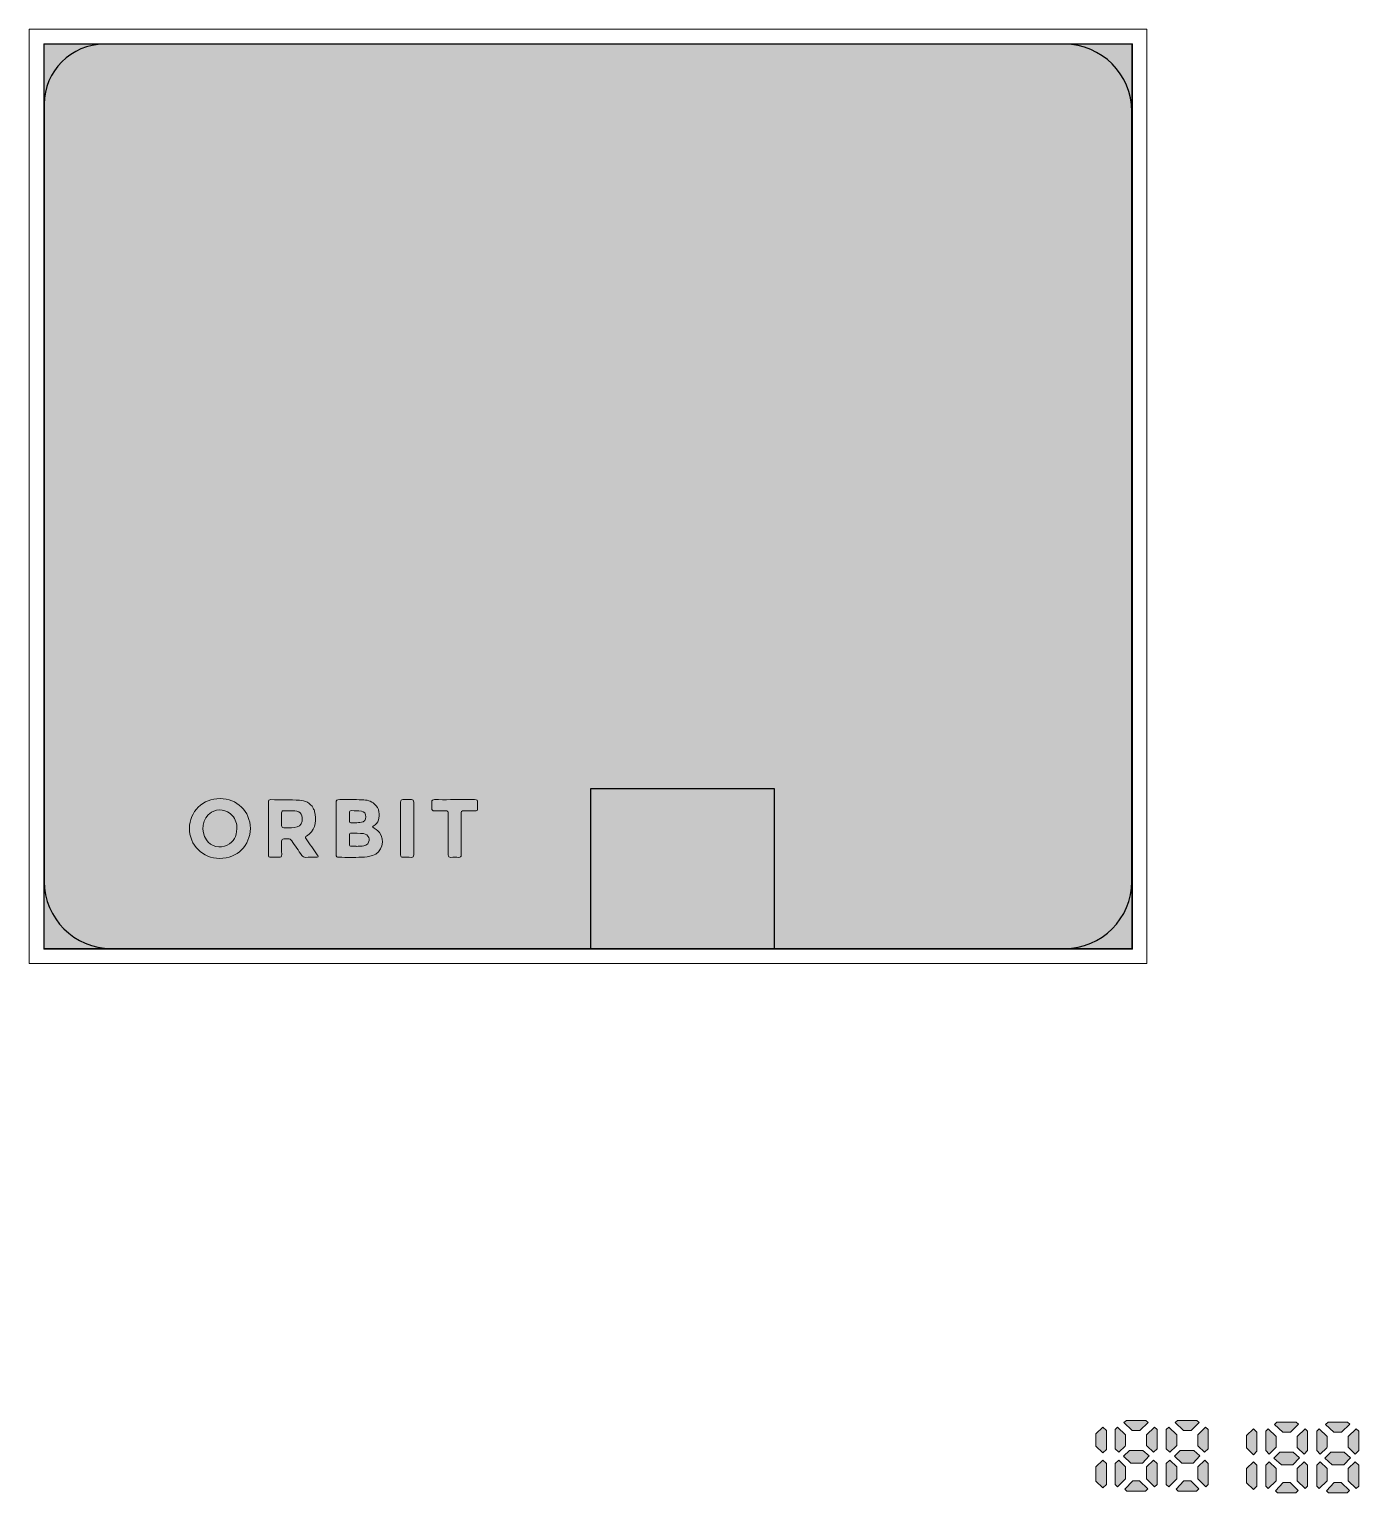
# Model space of a CAD drawing. Header units: millimetres. Extents: x -366 to 289, y -244 to 75.
# Drawn here: x -366.3 to -286.6, y -209 to -121.3 of the extents above; entities that cross this region are included whole.
import ezdxf

# ---------------------------------------------------------------- set-up
doc = ezdxf.new("R2010")
doc.units = ezdxf.units.MM
doc.header["$MEASUREMENT"] = 0
doc.layers.add('_U+56FE_U+5C42 1', color=7, linetype='Continuous')

# ---------------------------------------------------------------- blocks, each defined once
blk = doc.blocks.new('block 54')
at = {"layer": '_U+56FE_U+5C42 1', "true_color": 0xffffff}
h = blk.add_hatch(color=7, dxfattribs=at)
h.dxf.hatch_style = 2
h.paths.add_polyline_path([(-365.425, -122.133), (-300.184, -122.133), (-300.184, -176.41), (-365.425, -176.41)])
at = {"layer": '_U+56FE_U+5C42 1', "lineweight": 0}
for points in [[(-365.425, -122.133), (-300.184, -122.133), (-300.184, -176.41), (-365.425, -176.41), (-365.425, -122.133)], [(-365.389, -176.374), (-300.22, -176.374), (-300.22, -122.169), (-365.389, -122.169), (-365.389, -176.374)]]:
    blk.add_lwpolyline(points, dxfattribs=at)
at = {"layer": '_U+56FE_U+5C42 1', "color": 1, "lineweight": 25, "true_color": 0xff1515}
blk.add_open_spline([(-361.794, -122.169), (-361.794, -122.169), (-304.245, -122.169), (-304.245, -122.169), (-302.022, -122.169), (-300.22, -123.971), (-300.22, -126.194), (-300.22, -126.194), (-300.22, -172.348), (-300.22, -172.348), (-300.22, -174.572), (-302.022, -176.374), (-304.245, -176.374), (-304.245, -176.374), (-321.642, -176.374), (-321.642, -176.374), (-321.642, -176.374), (-321.642, -166.776), (-321.642, -166.776), (-321.642, -166.776), (-332.629, -166.776), (-332.629, -166.776), (-332.629, -166.776), (-332.629, -176.374), (-332.629, -176.374), (-332.629, -176.374), (-361.363, -176.374), (-361.363, -176.374), (-363.586, -176.374), (-365.389, -174.572), (-365.389, -172.348), (-365.389, -172.348), (-365.389, -125.763), (-365.389, -125.763), (-365.389, -123.778), (-363.779, -122.169), (-361.794, -122.169)], degree=3, knots=[0, 0, 0, 0, 1, 1, 1, 2, 2, 2, 3, 3, 3, 4, 4, 4, 5, 5, 5, 6, 6, 6, 7, 7, 7, 8, 8, 8, 9, 9, 9, 10, 10, 10, 11, 11, 11, 12, 12, 12, 12], dxfattribs=at)
blk = doc.blocks.new('block 53')
at = {"layer": '_U+56FE_U+5C42 1', "lineweight": 0}
blk.add_lwpolyline([(-366.287, -177.273), (-299.321, -177.273), (-299.321, -121.27), (-366.287, -121.27), (-366.287, -177.273)], dxfattribs=at)
at = {"layer": '_U+56FE_U+5C42 1'}
blk.add_blockref('block 54', (0, 0), dxfattribs=at)
blk = doc.blocks.new('block 52')
at = {"layer": '_U+56FE_U+5C42 1'}
blk.add_blockref('block 53', (0, 0), dxfattribs=at)
blk = doc.blocks.new('block 51')
at = {"layer": '_U+56FE_U+5C42 1', "lineweight": 0}
blk.add_open_spline([(-361.794, -122.169), (-361.794, -122.169), (-304.245, -122.169), (-304.245, -122.169), (-302.022, -122.169), (-300.22, -123.971), (-300.22, -126.194), (-300.22, -126.194), (-300.22, -172.348), (-300.22, -172.348), (-300.22, -174.572), (-302.022, -176.374), (-304.245, -176.374), (-304.245, -176.374), (-321.642, -176.374), (-321.642, -176.374), (-321.642, -176.374), (-321.642, -166.776), (-321.642, -166.776), (-321.642, -166.776), (-332.629, -166.776), (-332.629, -166.776), (-332.629, -166.776), (-332.629, -176.374), (-332.629, -176.374), (-332.629, -176.374), (-361.363, -176.374), (-361.363, -176.374), (-363.586, -176.374), (-365.389, -174.572), (-365.389, -172.348), (-365.389, -172.348), (-365.389, -125.763), (-365.389, -125.763), (-365.389, -123.778), (-363.779, -122.169), (-361.794, -122.169)], degree=3, knots=[0, 0, 0, 0, 1, 1, 1, 2, 2, 2, 3, 3, 3, 4, 4, 4, 5, 5, 5, 6, 6, 6, 7, 7, 7, 8, 8, 8, 9, 9, 9, 10, 10, 10, 11, 11, 11, 12, 12, 12, 12], dxfattribs=at)
at = {"layer": '_U+56FE_U+5C42 1'}
blk.add_blockref('block 52', (0, 0), dxfattribs=at)
blk = doc.blocks.new('block 55')
at = {"layer": '_U+56FE_U+5C42 1', "lineweight": 0}
for points, knots in [([(-354.856, -167.388), (-353.861, -167.36), (-353.036, -168.169), (-353.04, -169.174), (-353.045, -170.195), (-353.837, -170.969), (-354.871, -170.969), (-355.901, -170.968), (-356.693, -170.183), (-356.692, -169.152), (-356.692, -168.192), (-355.879, -167.349), (-354.856, -167.388)], [0, 0, 0, 0, 1, 1, 1, 2, 2, 2, 3, 3, 3, 4, 4, 4, 4]), ([(-351.956, -169.167), (-351.956, -168.65), (-351.955, -168.132), (-351.958, -167.615), (-351.959, -167.505), (-351.922, -167.446), (-351.806, -167.448), (-351.234, -167.457), (-350.66, -167.445), (-350.09, -167.483), (-349.757, -167.506), (-349.447, -167.638), (-349.271, -167.962), (-349.237, -168.025), (-349.206, -168.092), (-349.19, -168.161), (-349.082, -168.616), (-349.114, -169.199), (-349.494, -169.5), (-349.547, -169.542), (-349.602, -169.582), (-349.662, -169.613), (-349.755, -169.661), (-349.756, -169.72), (-349.701, -169.797), (-349.476, -170.113), (-349.25, -170.43), (-349.027, -170.748), (-349.003, -170.782), (-348.997, -170.829), (-348.983, -170.871), (-349.022, -170.882), (-349.06, -170.902), (-349.099, -170.903), (-349.311, -170.907), (-349.524, -170.902), (-349.735, -170.908), (-349.836, -170.911), (-349.903, -170.872), (-349.958, -170.792), (-350.158, -170.499), (-350.362, -170.208), (-350.562, -169.915), (-350.615, -169.838), (-350.678, -169.797), (-350.774, -169.803), (-350.858, -169.809), (-350.944, -169.809), (-351.028, -169.804), (-351.128, -169.798), (-351.165, -169.843), (-351.164, -169.939), (-351.162, -170.206), (-351.169, -170.473), (-351.162, -170.74), (-351.159, -170.865), (-351.211, -170.908), (-351.327, -170.906), (-351.48, -170.903), (-351.632, -170.906), (-351.785, -170.905), (-351.927, -170.905), (-351.955, -170.878), (-351.955, -170.732), (-351.956, -170.211), (-351.956, -169.689), (-351.956, -169.167), (-351.956, -169.167), (-351.956, -169.167), (-351.956, -169.167)], [0, 0, 0, 0, 1, 1, 1, 2, 2, 2, 3, 3, 3, 4, 4, 4, 5, 5, 5, 6, 6, 6, 7, 7, 7, 8, 8, 8, 9, 9, 9, 10, 10, 10, 11, 11, 11, 12, 12, 12, 13, 13, 13, 14, 14, 14, 15, 15, 15, 16, 16, 16, 17, 17, 17, 18, 18, 18, 19, 19, 19, 20, 20, 20, 21, 21, 21, 22, 22, 22, 23, 23, 23, 23]), ([(-345.724, -169.081), (-345.576, -169.197), (-345.418, -169.286), (-345.305, -169.415), (-344.926, -169.849), (-345.158, -170.642), (-345.711, -170.802), (-345.924, -170.864), (-346.151, -170.893), (-346.373, -170.901), (-346.822, -170.916), (-347.272, -170.906), (-347.721, -170.905), (-347.873, -170.905), (-347.898, -170.881), (-347.899, -170.727), (-347.9, -169.704), (-347.901, -168.682), (-347.9, -167.659), (-347.9, -167.459), (-347.884, -167.446), (-347.679, -167.447), (-347.233, -167.448), (-346.788, -167.446), (-346.342, -167.455), (-346.067, -167.46), (-345.805, -167.523), (-345.592, -167.716), (-345.456, -167.84), (-345.366, -167.989), (-345.338, -168.171), (-345.282, -168.528), (-345.346, -168.839), (-345.68, -169.043), (-345.697, -169.054), (-345.711, -169.07), (-345.724, -169.081)], [0, 0, 0, 0, 1, 1, 1, 2, 2, 2, 3, 3, 3, 4, 4, 4, 5, 5, 5, 6, 6, 6, 7, 7, 7, 8, 8, 8, 9, 9, 9, 10, 10, 10, 11, 11, 11, 12, 12, 12, 12]), ([(-343.251, -169.176), (-343.251, -169.702), (-343.253, -170.227), (-343.249, -170.753), (-343.248, -170.863), (-343.286, -170.909), (-343.395, -170.907), (-343.56, -170.904), (-343.726, -170.905), (-343.891, -170.906), (-343.987, -170.906), (-344.037, -170.873), (-344.036, -170.764), (-344.033, -169.708), (-344.034, -168.653), (-344.036, -167.597), (-344.036, -167.493), (-343.994, -167.449), (-343.895, -167.449), (-343.725, -167.45), (-343.556, -167.449), (-343.386, -167.449), (-343.286, -167.449), (-343.248, -167.494), (-343.249, -167.599), (-343.254, -168.125), (-343.251, -168.65), (-343.251, -169.176)], [0, 0, 0, 0, 1, 1, 1, 2, 2, 2, 3, 3, 3, 4, 4, 4, 5, 5, 5, 6, 6, 6, 7, 7, 7, 8, 8, 8, 9, 9, 9, 9]), ([(-340.407, -169.523), (-340.407, -169.934), (-340.41, -170.346), (-340.406, -170.757), (-340.404, -170.867), (-340.442, -170.911), (-340.553, -170.907), (-340.709, -170.902), (-340.867, -170.902), (-341.023, -170.907), (-341.136, -170.911), (-341.18, -170.871), (-341.18, -170.752), (-341.176, -169.942), (-341.179, -169.132), (-341.18, -168.322), (-341.18, -168.136), (-341.193, -168.123), (-341.384, -168.122), (-341.592, -168.122), (-341.8, -168.12), (-342.008, -168.123), (-342.12, -168.124), (-342.171, -168.077), (-342.166, -167.962), (-342.161, -167.843), (-342.158, -167.724), (-342.166, -167.606), (-342.174, -167.477), (-342.113, -167.449), (-341.998, -167.449), (-341.358, -167.452), (-340.717, -167.449), (-340.077, -167.448), (-339.92, -167.448), (-339.763, -167.448), (-339.606, -167.45), (-339.435, -167.451), (-339.423, -167.463), (-339.422, -167.628), (-339.421, -167.734), (-339.42, -167.84), (-339.42, -167.946), (-339.421, -168.095), (-339.447, -168.122), (-339.6, -168.123), (-339.799, -168.124), (-339.998, -168.121), (-340.198, -168.123), (-340.405, -168.124), (-340.407, -168.127), (-340.407, -168.34), (-340.407, -168.734), (-340.407, -169.129), (-340.407, -169.523), (-340.407, -169.523), (-340.407, -169.523), (-340.407, -169.523)], [0, 0, 0, 0, 1, 1, 1, 2, 2, 2, 3, 3, 3, 4, 4, 4, 5, 5, 5, 6, 6, 6, 7, 7, 7, 8, 8, 8, 9, 9, 9, 10, 10, 10, 11, 11, 11, 12, 12, 12, 13, 13, 13, 14, 14, 14, 15, 15, 15, 16, 16, 16, 17, 17, 17, 18, 18, 18, 19, 19, 19, 19]), ([(-353.848, -169.208), (-353.833, -168.901), (-353.926, -168.633), (-354.126, -168.4), (-354.449, -168.022), (-354.995, -167.975), (-355.37, -168.204), (-355.936, -168.548), (-356.03, -169.365), (-355.676, -169.862), (-355.389, -170.266), (-354.862, -170.402), (-354.425, -170.177), (-354.035, -169.976), (-353.859, -169.638), (-353.848, -169.208)], [0, 0, 0, 0, 1, 1, 1, 2, 2, 2, 3, 3, 3, 4, 4, 4, 5, 5, 5, 5]), ([(-351.164, -168.626), (-351.164, -168.626), (-351.165, -168.626), (-351.165, -168.626), (-351.165, -168.749), (-351.162, -168.872), (-351.166, -168.995), (-351.169, -169.09), (-351.134, -169.136), (-351.034, -169.133), (-350.83, -169.127), (-350.626, -169.14), (-350.424, -169.121), (-350.138, -169.094), (-349.991, -168.998), (-349.94, -168.73), (-349.885, -168.436), (-349.997, -168.126), (-350.377, -168.125), (-350.601, -168.125), (-350.826, -168.121), (-351.05, -168.115), (-351.135, -168.113), (-351.164, -168.156), (-351.164, -168.232), (-351.164, -168.363), (-351.164, -168.495), (-351.164, -168.626)], [0, 0, 0, 0, 1, 1, 1, 2, 2, 2, 3, 3, 3, 4, 4, 4, 5, 5, 5, 6, 6, 6, 7, 7, 7, 8, 8, 8, 9, 9, 9, 9]), ([(-346.743, -168.837), (-346.743, -168.838), (-346.742, -168.839), (-346.742, -168.841), (-346.624, -168.83), (-346.505, -168.826), (-346.389, -168.807), (-346.214, -168.78), (-346.116, -168.657), (-346.116, -168.48), (-346.116, -168.293), (-346.213, -168.155), (-346.386, -168.135), (-346.578, -168.113), (-346.774, -168.115), (-346.968, -168.104), (-347.066, -168.099), (-347.107, -168.147), (-347.106, -168.241), (-347.106, -168.385), (-347.108, -168.529), (-347.106, -168.672), (-347.104, -168.82), (-347.086, -168.836), (-346.933, -168.837), (-346.87, -168.837), (-346.806, -168.837), (-346.743, -168.837)], [0, 0, 0, 0, 1, 1, 1, 2, 2, 2, 3, 3, 3, 4, 4, 4, 5, 5, 5, 6, 6, 6, 7, 7, 7, 8, 8, 8, 9, 9, 9, 9]), ([(-346.691, -170.242), (-346.691, -170.245), (-346.69, -170.248), (-346.69, -170.251), (-346.538, -170.239), (-346.384, -170.24), (-346.235, -170.212), (-346.154, -170.197), (-346.062, -170.15), (-346.009, -170.088), (-345.81, -169.855), (-345.947, -169.522), (-346.262, -169.486), (-346.505, -169.458), (-346.753, -169.467), (-346.999, -169.46), (-347.074, -169.458), (-347.106, -169.499), (-347.106, -169.571), (-347.106, -169.757), (-347.106, -169.944), (-347.105, -170.13), (-347.104, -170.21), (-347.062, -170.244), (-346.984, -170.242), (-346.886, -170.24), (-346.788, -170.242), (-346.691, -170.242)], [0, 0, 0, 0, 1, 1, 1, 2, 2, 2, 3, 3, 3, 4, 4, 4, 5, 5, 5, 6, 6, 6, 7, 7, 7, 8, 8, 8, 9, 9, 9, 9])]:
    blk.add_open_spline(points, degree=3, knots=knots, dxfattribs=at)
blk = doc.blocks.new('block 50')
at = {"layer": '_U+56FE_U+5C42 1'}
for name in ['block 51', 'block 55']:
    blk.add_blockref(name, (0, 0), dxfattribs=at)

msp = doc.modelspace()

# ---------------------------------------------------------------- hatches: boundary and pattern name
at = {"layer": '_U+56FE_U+5C42 1', "true_color": 0x22f5ff}
h = msp.add_hatch(color=4, dxfattribs=at)
h.paths.add_polyline_path([(-302.367, -208.296), (-302.367, -207.439), (-301.948, -207.035), (-301.739, -207.237), (-301.739, -208.498), (-301.948, -208.7)])
h.paths.add_polyline_path([(-302.367, -206.209), (-302.367, -205.463), (-301.948, -205.06), (-301.739, -205.261), (-301.739, -206.411), (-301.948, -206.613)])
h.paths.add_polyline_path([(-301.07, -205.068), (-300.587, -205.524), (-300.587, -206.172), (-300.621, -206.204), (-301.004, -206.573), (-301.215, -206.369), (-301.215, -205.208)])
h.paths.add_polyline_path([(-298.857, -205.06), (-298.703, -205.208), (-298.703, -206.365), (-298.918, -206.573), (-299.298, -206.206), (-299.331, -206.174), (-299.331, -205.517)])
h.paths.add_polyline_path([(-299.382, -204.656), (-299.238, -204.792), (-299.734, -205.261), (-300.194, -205.261), (-300.687, -204.794), (-300.541, -204.656)])
h.paths.add_polyline_path([(-299.564, -206.466), (-299.188, -206.792), (-299.588, -207.217), (-300.276, -207.217), (-300.718, -206.812), (-300.367, -206.466)])
h.paths.add_polyline_path([(-296.51, -206.466), (-296.134, -206.792), (-296.534, -207.217), (-297.222, -207.217), (-297.664, -206.812), (-297.313, -206.466)])
h.paths.add_polyline_path([(-299.748, -208.288), (-299.262, -208.757), (-299.405, -208.893), (-300.514, -208.893), (-300.627, -208.786), (-300.166, -208.288)])
h.paths.add_polyline_path([(-301.004, -207.035), (-300.587, -207.45), (-300.587, -208.17), (-301.068, -208.649), (-301.215, -208.503), (-301.215, -207.246)])
h.paths.add_polyline_path([(-298.703, -207.246), (-298.703, -208.503), (-298.85, -208.649), (-299.331, -208.17), (-299.331, -207.45), (-298.914, -207.035)])
h.paths.add_polyline_path([(-298.006, -205.068), (-297.524, -205.524), (-297.524, -206.172), (-297.557, -206.204), (-297.941, -206.573), (-298.152, -206.369), (-298.152, -205.208)])
h.paths.add_polyline_path([(-295.793, -205.06), (-295.639, -205.208), (-295.639, -206.365), (-295.855, -206.573), (-296.234, -206.206), (-296.267, -206.174), (-296.267, -205.517)])
h.paths.add_polyline_path([(-296.318, -204.656), (-296.174, -204.792), (-296.67, -205.261), (-297.13, -205.261), (-297.623, -204.794), (-297.478, -204.656)])
h.paths.add_polyline_path([(-296.684, -208.288), (-296.198, -208.757), (-296.341, -208.893), (-297.45, -208.893), (-297.563, -208.786), (-297.102, -208.288)])
h.paths.add_polyline_path([(-297.94, -207.035), (-297.524, -207.45), (-297.524, -208.17), (-298.004, -208.649), (-298.152, -208.503), (-298.152, -207.246)])
h.paths.add_polyline_path([(-295.639, -207.246), (-295.639, -208.503), (-295.787, -208.649), (-296.267, -208.17), (-296.267, -207.45), (-295.851, -207.035)])
at = {"layer": '_U+56FE_U+5C42 1', "true_color": 0xff64fb}
h = msp.add_hatch(color=211, dxfattribs=at)
h.paths.add_polyline_path([(-293.349, -208.398), (-293.349, -207.54), (-292.93, -207.137), (-292.721, -207.339), (-292.721, -208.6), (-292.93, -208.802)])
h.paths.add_polyline_path([(-293.349, -206.311), (-293.349, -205.565), (-292.93, -205.161), (-292.721, -205.363), (-292.721, -206.513), (-292.93, -206.715)])
h.paths.add_polyline_path([(-292.052, -205.169), (-291.569, -205.626), (-291.569, -206.273), (-291.602, -206.305), (-291.986, -206.675), (-292.197, -206.471), (-292.197, -205.309)])
h.paths.add_polyline_path([(-289.839, -205.161), (-289.685, -205.31), (-289.685, -206.467), (-289.9, -206.675), (-290.28, -206.308), (-290.313, -206.276), (-290.313, -205.619)])
h.paths.add_polyline_path([(-290.363, -204.758), (-290.22, -204.894), (-290.716, -205.363), (-291.176, -205.363), (-291.669, -204.896), (-291.523, -204.758)])
h.paths.add_polyline_path([(-290.545, -206.568), (-290.17, -206.894), (-290.57, -207.319), (-291.258, -207.319), (-291.7, -206.913), (-291.349, -206.568)])
h.paths.add_polyline_path([(-287.492, -206.568), (-287.116, -206.894), (-287.516, -207.319), (-288.204, -207.319), (-288.646, -206.913), (-288.295, -206.568)])
h.paths.add_polyline_path([(-290.729, -208.389), (-290.243, -208.859), (-290.387, -208.995), (-291.496, -208.995), (-291.609, -208.888), (-291.148, -208.389)])
h.paths.add_polyline_path([(-291.986, -207.137), (-291.569, -207.552), (-291.569, -208.272), (-292.05, -208.751), (-292.197, -208.604), (-292.197, -207.347)])
h.paths.add_polyline_path([(-289.685, -207.347), (-289.685, -208.604), (-289.832, -208.751), (-290.313, -208.272), (-290.313, -207.552), (-289.896, -207.137)])
h.paths.add_polyline_path([(-288.988, -205.169), (-288.505, -205.626), (-288.505, -206.273), (-288.539, -206.305), (-288.922, -206.675), (-289.134, -206.471), (-289.134, -205.309)])
h.paths.add_polyline_path([(-286.775, -205.161), (-286.621, -205.31), (-286.621, -206.467), (-286.836, -206.675), (-287.216, -206.308), (-287.249, -206.276), (-287.249, -205.619)])
h.paths.add_polyline_path([(-287.3, -204.758), (-287.156, -204.894), (-287.652, -205.363), (-288.112, -205.363), (-288.605, -204.896), (-288.459, -204.758)])
h.paths.add_polyline_path([(-287.666, -208.389), (-287.18, -208.859), (-287.323, -208.995), (-288.432, -208.995), (-288.545, -208.888), (-288.084, -208.389)])
h.paths.add_polyline_path([(-288.922, -207.137), (-288.505, -207.552), (-288.505, -208.272), (-288.986, -208.751), (-289.134, -208.604), (-289.134, -207.347)])
h.paths.add_polyline_path([(-286.621, -207.347), (-286.621, -208.604), (-286.768, -208.751), (-287.249, -208.272), (-287.249, -207.552), (-286.832, -207.137)])

# ---------------------------------------------------------------- linework, layer by layer
at = {"layer": '_U+56FE_U+5C42 1', "lineweight": 0}
for points in [[(-302.367, -206.209), (-302.367, -205.463), (-301.948, -205.06), (-301.739, -205.261), (-301.739, -206.411), (-301.948, -206.613), (-302.367, -206.209)], [(-301.07, -205.068), (-300.587, -205.524), (-300.587, -206.172), (-300.621, -206.204), (-301.004, -206.573), (-301.215, -206.369), (-301.215, -205.208), (-301.07, -205.068)], [(-299.382, -204.656), (-299.238, -204.792), (-299.734, -205.261), (-300.194, -205.261), (-300.687, -204.794), (-300.541, -204.656), (-299.382, -204.656)], [(-298.857, -205.06), (-298.703, -205.208), (-298.703, -206.365), (-298.918, -206.573), (-299.298, -206.206), (-299.331, -206.174), (-299.331, -205.517), (-298.857, -205.06)], [(-298.006, -205.068), (-297.524, -205.524), (-297.524, -206.172), (-297.557, -206.204), (-297.941, -206.573), (-298.152, -206.369), (-298.152, -205.208), (-298.006, -205.068)], [(-296.318, -204.656), (-296.174, -204.792), (-296.67, -205.261), (-297.13, -205.261), (-297.623, -204.794), (-297.478, -204.656), (-296.318, -204.656)], [(-295.793, -205.06), (-295.639, -205.208), (-295.639, -206.365), (-295.855, -206.573), (-296.234, -206.206), (-296.267, -206.174), (-296.267, -205.517), (-295.793, -205.06)], [(-293.349, -206.311), (-293.349, -205.565), (-292.93, -205.161), (-292.721, -205.363), (-292.721, -206.513), (-292.93, -206.715), (-293.349, -206.311)], [(-292.052, -205.169), (-291.569, -205.626), (-291.569, -206.273), (-291.602, -206.305), (-291.986, -206.675), (-292.197, -206.471), (-292.197, -205.309), (-292.052, -205.169)], [(-290.363, -204.758), (-290.22, -204.894), (-290.716, -205.363), (-291.176, -205.363), (-291.669, -204.896), (-291.523, -204.758), (-290.363, -204.758)], [(-289.839, -205.161), (-289.685, -205.31), (-289.685, -206.467), (-289.9, -206.675), (-290.28, -206.308), (-290.313, -206.276), (-290.313, -205.619), (-289.839, -205.161)], [(-288.988, -205.169), (-288.505, -205.626), (-288.505, -206.273), (-288.539, -206.305), (-288.922, -206.675), (-289.134, -206.471), (-289.134, -205.309), (-288.988, -205.169)], [(-287.3, -204.758), (-287.156, -204.894), (-287.652, -205.363), (-288.112, -205.363), (-288.605, -204.896), (-288.459, -204.758), (-287.3, -204.758)], [(-286.775, -205.161), (-286.621, -205.31), (-286.621, -206.467), (-286.836, -206.675), (-287.216, -206.308), (-287.249, -206.276), (-287.249, -205.619), (-286.775, -205.161)], [(-299.564, -206.466), (-299.188, -206.792), (-299.588, -207.217), (-300.276, -207.217), (-300.718, -206.812), (-300.367, -206.466), (-299.564, -206.466)], [(-300.687, -206.876), (-300.687, -206.876)], [(-296.51, -206.466), (-296.134, -206.792), (-296.534, -207.217), (-297.222, -207.217), (-297.664, -206.812), (-297.313, -206.466), (-296.51, -206.466)], [(-290.545, -206.568), (-290.17, -206.894), (-290.57, -207.319), (-291.258, -207.319), (-291.7, -206.913), (-291.349, -206.568), (-290.545, -206.568)], [(-291.669, -206.978), (-291.669, -206.978)], [(-287.492, -206.568), (-287.116, -206.894), (-287.516, -207.319), (-288.204, -207.319), (-288.646, -206.913), (-288.295, -206.568), (-287.492, -206.568)], [(-302.367, -208.296), (-302.367, -207.439), (-301.948, -207.035), (-301.739, -207.237), (-301.739, -208.498), (-301.948, -208.7), (-302.367, -208.296)], [(-301.004, -207.035), (-300.587, -207.45), (-300.587, -208.17), (-301.068, -208.649), (-301.215, -208.503), (-301.215, -207.246), (-301.004, -207.035)], [(-298.703, -207.246), (-298.703, -208.503), (-298.85, -208.649), (-299.331, -208.17), (-299.331, -207.45), (-298.914, -207.035), (-298.703, -207.246)], [(-297.94, -207.035), (-297.524, -207.45), (-297.524, -208.17), (-298.004, -208.649), (-298.152, -208.503), (-298.152, -207.246), (-297.94, -207.035)], [(-295.639, -207.246), (-295.639, -208.503), (-295.787, -208.649), (-296.267, -208.17), (-296.267, -207.45), (-295.851, -207.035), (-295.639, -207.246)], [(-293.349, -208.398), (-293.349, -207.54), (-292.93, -207.137), (-292.721, -207.339), (-292.721, -208.6), (-292.93, -208.802), (-293.349, -208.398)], [(-291.986, -207.137), (-291.569, -207.552), (-291.569, -208.272), (-292.05, -208.751), (-292.197, -208.604), (-292.197, -207.347), (-291.986, -207.137)], [(-289.685, -207.347), (-289.685, -208.604), (-289.832, -208.751), (-290.313, -208.272), (-290.313, -207.552), (-289.896, -207.137), (-289.685, -207.347)], [(-288.922, -207.137), (-288.505, -207.552), (-288.505, -208.272), (-288.986, -208.751), (-289.134, -208.604), (-289.134, -207.347), (-288.922, -207.137)], [(-286.621, -207.347), (-286.621, -208.604), (-286.768, -208.751), (-287.249, -208.272), (-287.249, -207.552), (-286.832, -207.137), (-286.621, -207.347)], [(-299.748, -208.288), (-299.262, -208.757), (-299.405, -208.893), (-300.514, -208.893), (-300.627, -208.786), (-300.166, -208.288), (-299.748, -208.288)], [(-296.684, -208.288), (-296.198, -208.757), (-296.341, -208.893), (-297.45, -208.893), (-297.563, -208.786), (-297.102, -208.288), (-296.684, -208.288)], [(-290.729, -208.389), (-290.243, -208.859), (-290.387, -208.995), (-291.496, -208.995), (-291.609, -208.888), (-291.148, -208.389), (-290.729, -208.389)], [(-287.666, -208.389), (-287.18, -208.859), (-287.323, -208.995), (-288.432, -208.995), (-288.545, -208.888), (-288.084, -208.389), (-287.666, -208.389)]]:
    msp.add_lwpolyline(points, dxfattribs=at)

# ---------------------------------------------------------------- block references
at = {"layer": '_U+56FE_U+5C42 1'}
msp.add_blockref('block 50', (0, 0), dxfattribs=at)

doc.saveas('drawing.dxf')
